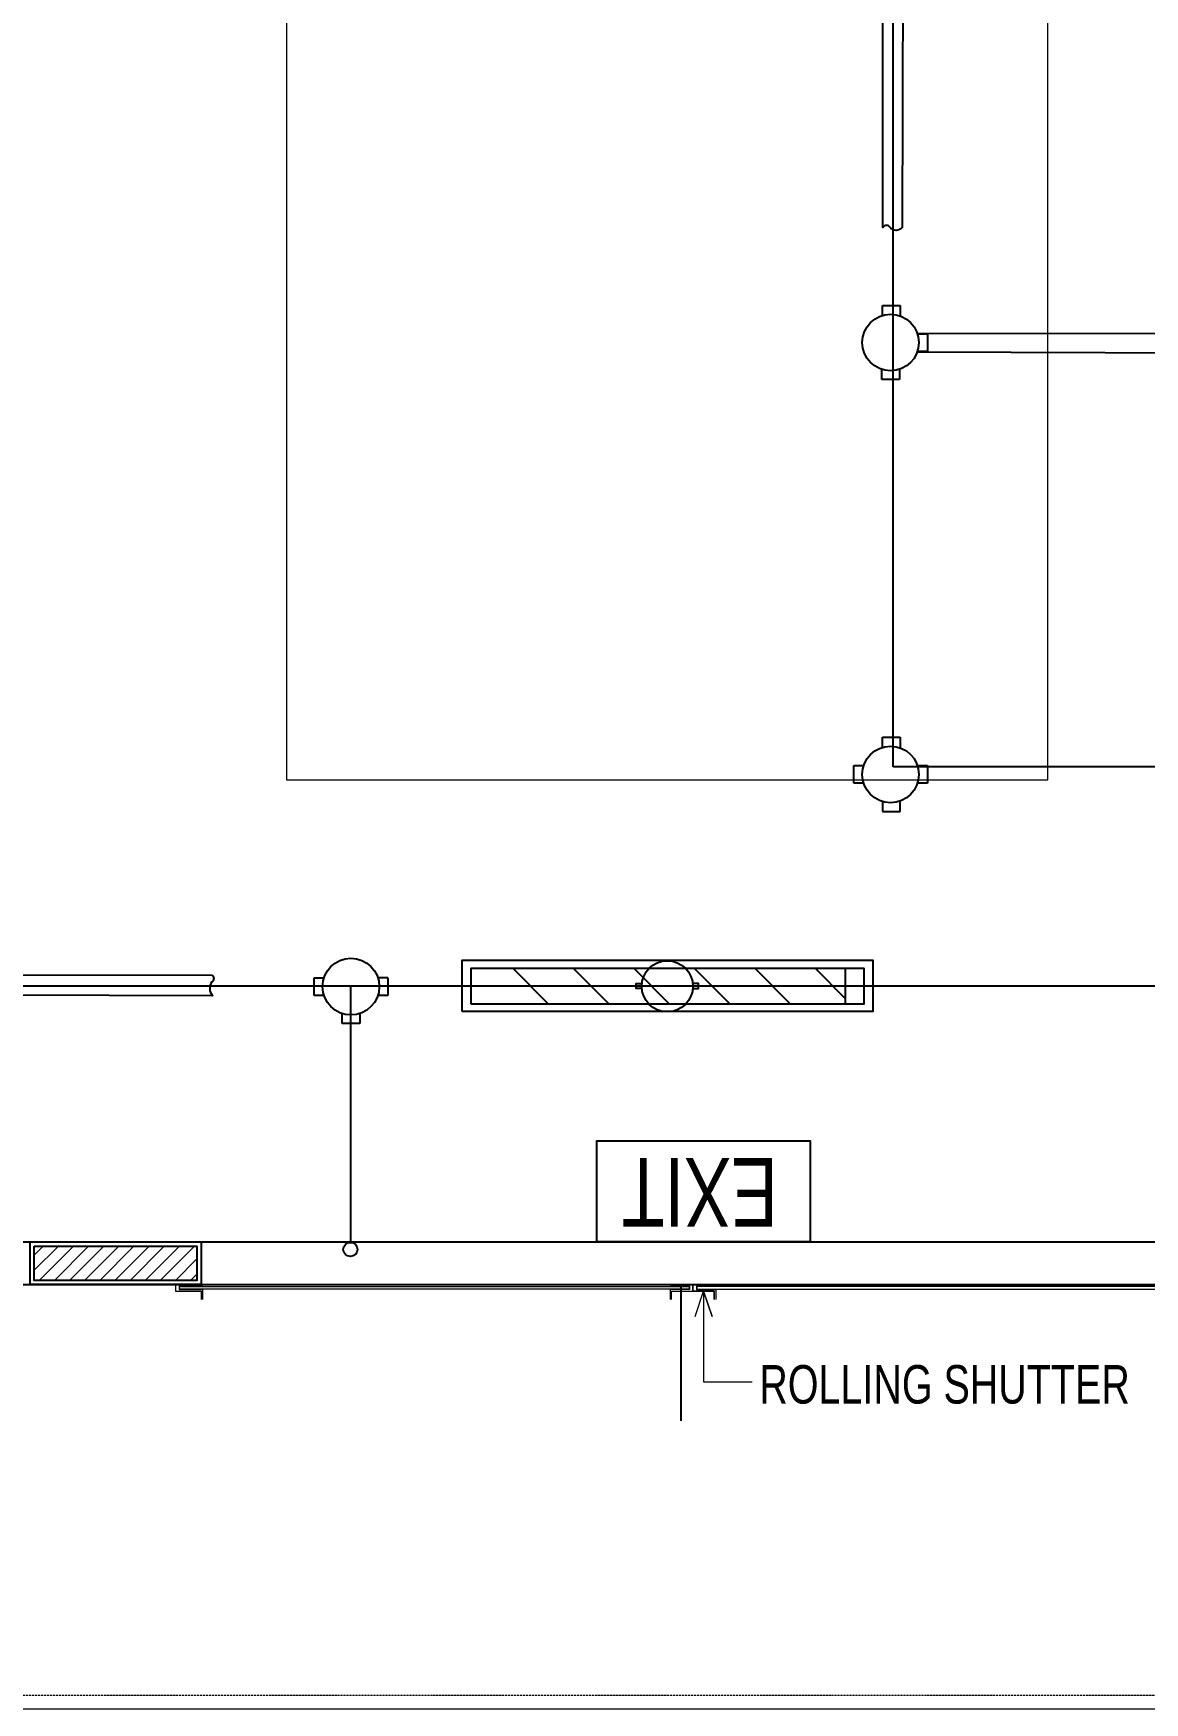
# Model space of a CAD drawing. Header units: inches. Extents: x 1083 to 6056, y 633 to 1543.
# Drawn here: x 1461.2 to 1591.1, y 893.9 to 1089.1 of the extents above; entities that cross this region are included whole.
import ezdxf

# ---------------------------------------------------------------- set-up
doc = ezdxf.new("R2010")
doc.units = ezdxf.units.IN
doc.header["$MEASUREMENT"] = 0
doc.linetypes.add('DASH', pattern=[0.35, 0.25, -0.1])
doc.layers.add('Cables', color=7, linetype='Continuous')
doc.layers.add('wall 05', color=3, linetype='Continuous')
for name, color, linetype, lineweight in [('dim-8', 18, 'Continuous', 15), ('DOOR', 115, 'Continuous', 15), ('FLOORTILE', 40, 'Continuous', 9), ('Generator Upstone', 50, 'Continuous', 15), ('HACTH', 8, 'Continuous', 9), ('Parapet', 6, 'Continuous', 15), ('Plaster Line', 5, 'Continuous', 15), ('R_Hatch', 8, 'Continuous', 9), ('Sunshed', 5, 'Continuous', 15), ('Text', 252, 'Continuous', 15)]:
    doc.layers.add(name, color=color, linetype=linetype, lineweight=lineweight)
doc.styles.add('Swiss721', font='swisscl.ttf')

msp = doc.modelspace()

# ---------------------------------------------------------------- hatches: boundary and pattern name
h = msp.add_hatch()
h.set_pattern_fill('ANSI31', color=256, scale=40, angle=270)
h.set_pattern_definition([(315, (1432.778, 1205.6394), (3.53553, 3.53553), [])])
h.paths.add_polyline_path([(1556.12, 975.59), (1556.12, 979.79), (1514.51, 979.79), (1514.51, 975.59)])
at = {"layer": 'HACTH', "lineweight": 0}
h = msp.add_hatch(dxfattribs=at)
h.set_pattern_fill('ANSI31', color=256, scale=10, style=0)
h.set_pattern_definition([(45, (-138306.2722, -170547.4057), (-0.8838834765, 0.8838834765), [])])
h.paths.add_polyline_path([(1461.28, 947.31), (1461.28, 943.31), (1480.28, 943.31), (1480.28, 947.31)])
h.paths.add_polyline_path([(1596.28, 947.31), (1596.28, 943.31), (1615.28, 943.31), (1615.28, 947.31)])
at = {"layer": 'R_Hatch', "lineweight": 0}
h = msp.add_hatch(dxfattribs=at)
h.set_pattern_fill('ANSI31', color=256, scale=15, angle=315, style=0)
h.set_pattern_definition([(0, (-138306.2722, -170547.4057), (6e-16, 1.875), [])])
h.paths.add_polyline_path([(1781.78, 894.81), (1659.35, 894.81), (1659.35, 834.81), (1793.78, 834.81), (1781.78, 942.81)])
h.paths.add_polyline_path([(1659.35, 834.81), (1659.35, 894.81), (1133.78, 894.81), (1133.78, 942.81), (1121.78, 834.81)])

# ---------------------------------------------------------------- linework, layer by layer
for p, q in [((1560.45, 1056.13), (1560.45, 1057.3)), ((1560.45, 1057.3), (1562.52, 1057.3)), ((1562.52, 1057.3), (1562.52, 1056.07)), ((1564.53, 1053.99), (1565.7, 1053.99)), ((1565.7, 1053.99), (1565.7, 1051.92)), ((1565.7, 1051.92), (1564.53, 1051.92)), ((1560.35, 1048.65), (1560.35, 1049.82)), ((1562.42, 1048.65), (1560.35, 1048.65)), ((1562.42, 1049.82), (1562.42, 1048.65)), ((1560.45, 1005.64), (1560.45, 1006.81)), ((1560.45, 1006.81), (1562.52, 1006.81)), ((1562.52, 1006.81), (1562.52, 1005.57)), ((1557.08, 1001.43), (1557.08, 1003.49)), ((1557.08, 1003.49), (1558.25, 1003.49)), ((1564.53, 1003.49), (1565.7, 1003.49)), ((1565.7, 1003.49), (1565.7, 1001.43)), ((1558.25, 1001.43), (1557.08, 1001.43)), ((1565.7, 1001.43), (1564.53, 1001.43)), ((1560.45, 999.29), (1560.45, 998.12)), ((1562.52, 998.12), (1562.52, 999.35)), ((1560.45, 998.12), (1562.52, 998.12)), ((1494, 976.62), (1494, 978.68)), ((1494, 978.68), (1495.17, 978.68)), ((1502.62, 978.68), (1501.45, 978.68)), ((1502.62, 978.68), (1502.62, 976.62)), ((1495.17, 976.62), (1494, 976.62)), ((1502.62, 976.62), (1501.45, 976.62)), ((1497.27, 973.34), (1497.27, 974.51)), ((1499.34, 974.51), (1499.34, 973.34)), ((1499.34, 973.34), (1497.27, 973.34))]:
    msp.add_line(p, q)
at = {"color": 3}
for p, q in [((1597.33, 977.69), (1126.48, 977.69)), ((1498.3, 947.85), (1498.3, 977.65)), ((1536.89, 926.87), (1536.89, 942.81))]:
    msp.add_line(p, q, dxfattribs=at)
for points in [[(1560.52, 1138.84, -0.56347), (1561.32, 1138.84, 0.368601), (1562.93, 1138.93), (1562.73, 1066.39, -0.456322), (1561.32, 1066.4, 0.605884), (1560.49, 1066.4)], [(1482.04, 979, -0.56347), (1482.04, 978.2, 0.368601), (1482.13, 976.59), (1409.59, 976.8, -0.456322), (1409.6, 978.2, 0.605884), (1409.6, 979.03)]]:
    msp.add_lwpolyline(points, format="xyb", close=True)
for points in [[(1564.51, 1054.05), (1606.07, 1054.03)], [(1608.41, 1051.69), (1564.49, 1051.82)], [(1532.31, 977.42), (1531.63, 977.43), (1531.63, 978.02), (1532.31, 978.01)], [(1538.25, 977.42), (1538.93, 977.43), (1538.92, 978.02), (1538.25, 978.01)]]:
    msp.add_lwpolyline(points)
for points in [[(1511.32, 974.73), (1511.32, 980.73), (1559.32, 980.73), (1559.32, 974.73)], [(1512.37, 975.59), (1512.37, 979.79), (1558.26, 979.79), (1558.26, 975.59)], [(1558.26, 979.79), (1558.26, 975.59), (1556.12, 975.59), (1556.12, 979.79)]]:
    msp.add_lwpolyline(points, close=True)
at = {"color": 4}
msp.add_lwpolyline([(1552, 947.81), (1527.06, 947.81), (1527.06, 959.64), (1552, 959.64)], close=True, dxfattribs=at)
for centre, radius in [((1561.38, 1052.96), 3.31), ((1561.38, 1002.46), 3.31), ((1498.3, 977.65), 3.31), ((1535.28, 977.69), 2.99), ((1498.23, 946.92), 0.829)]:
    msp.add_circle(centre, radius)
at = {"layer": 'Cables', "color": 3}
for p, q in [((1561.69, 1003.35), (1561.69, 1158.29)), ((1610.6, 1003.35), (1561.69, 1003.35))]:
    msp.add_line(p, q, dxfattribs=at)
at = {"layer": 'DOOR', "linetype": 'Continuous', "ltscale": 10}
for points in [[(1480.78, 942.81), (1477.78, 942.81), (1477.78, 942.06), (1480.78, 942.06), (1480.78, 941.06)], [(1535.78, 941.06), (1535.78, 941.06), (1535.78, 942.06), (1540.78, 942.06), (1540.78, 941.06), (1540.78, 942.06), (1538.28, 942.06), (1538.28, 942.81), (1540.78, 942.81), (1535.78, 942.81)], [(1538.28, 942.81), (1538.28, 942.06), (1540.78, 942.06), (1540.78, 942.06), (1540.78, 941.06)], [(1480.96, 942.63), (1478.2, 942.63), (1478.2, 942.24), (1480.96, 942.24), (1480.96, 941.06)], [(1535.6, 942.63), (1537.86, 942.63), (1537.86, 942.24), (1535.6, 942.24), (1535.6, 941.06)], [(1540.96, 942.63), (1538.7, 942.63), (1538.7, 942.24), (1540.96, 942.24), (1540.96, 941.06)]]:
    msp.add_lwpolyline(points, dxfattribs=at)
for points in [[(1478.24, 942.59), (1537.82, 942.59), (1537.82, 942.29), (1478.24, 942.29)], [(1598.32, 942.59), (1538.74, 942.59), (1538.74, 942.29), (1598.32, 942.29)]]:
    msp.add_lwpolyline(points, close=True, dxfattribs=at)
at = {"layer": 'FLOORTILE', "linetype": 'Continuous', "ltscale": 10}
msp.add_lwpolyline([(1538.53, 939.08), (1539.53, 942.06), (1540.53, 939.08), (1539.53, 942.06), (1539.53, 931.46), (1545.2, 931.46)], dxfattribs=at)
at = {"layer": 'Generator Upstone', "linetype": 'Continuous', "ltscale": 10}
msp.add_lwpolyline([(1490.78, 1001.81), (1579.78, 1001.81), (1579.78, 1199.81), (1490.78, 1199.81)], close=True, dxfattribs=at)
at = {"layer": 'Parapet', "color": 252, "lineweight": -3}
for points in [[(1121.78, 942.81), (1929.78, 942.81), (1929.78, 1335.81), (1842.78, 1335.81), (1842.78, 1270.81), (1121.78, 1270.81)], [(1126.78, 947.81), (1924.78, 947.81), (1924.78, 1330.81), (1847.78, 1330.81), (1847.78, 1265.81), (1126.78, 1265.81)]]:
    msp.add_lwpolyline(points, close=True, dxfattribs=at)
at = {"layer": 'Plaster Line', "color": 252, "lineweight": -3}
msp.add_lwpolyline([(1461.28, 947.31), (1480.28, 947.31), (1480.28, 943.31), (1461.28, 943.31)], close=True, dxfattribs=at)
at = {"layer": 'Sunshed', "linetype": 'DASH'}
msp.add_lwpolyline([(1133.78, 942.81), (1133.78, 894.81), (1781.78, 894.81), (1781.78, 942.81)], dxfattribs=at)
at = {"layer": 'wall 05', "color": 252, "lineweight": -3}
msp.add_lwpolyline([(1460.78, 947.81), (1480.78, 947.81), (1480.78, 942.81), (1460.78, 942.81)], close=True, dxfattribs=at)

# ---------------------------------------------------------------- texts
at = {"layer": 'dim-8', "linetype": 'Continuous', "ltscale": 10, "insert": (1546.04, 931.12), "char_height": 4.5, "attachment_point": 4, "style": 'Swiss721'}
msp.add_mtext('\\A1;ROLLING SHUTTER', dxfattribs=at)
at = {"layer": 'Text', "color": 4, "insert": (1539.08, 949.6), "char_height": 8, "width": 62.6303, "attachment_point": 2, "rotation": 180, "style": 'Swiss721'}
msp.add_mtext('EXIT ', dxfattribs=at)

doc.saveas('drawing.dxf')
